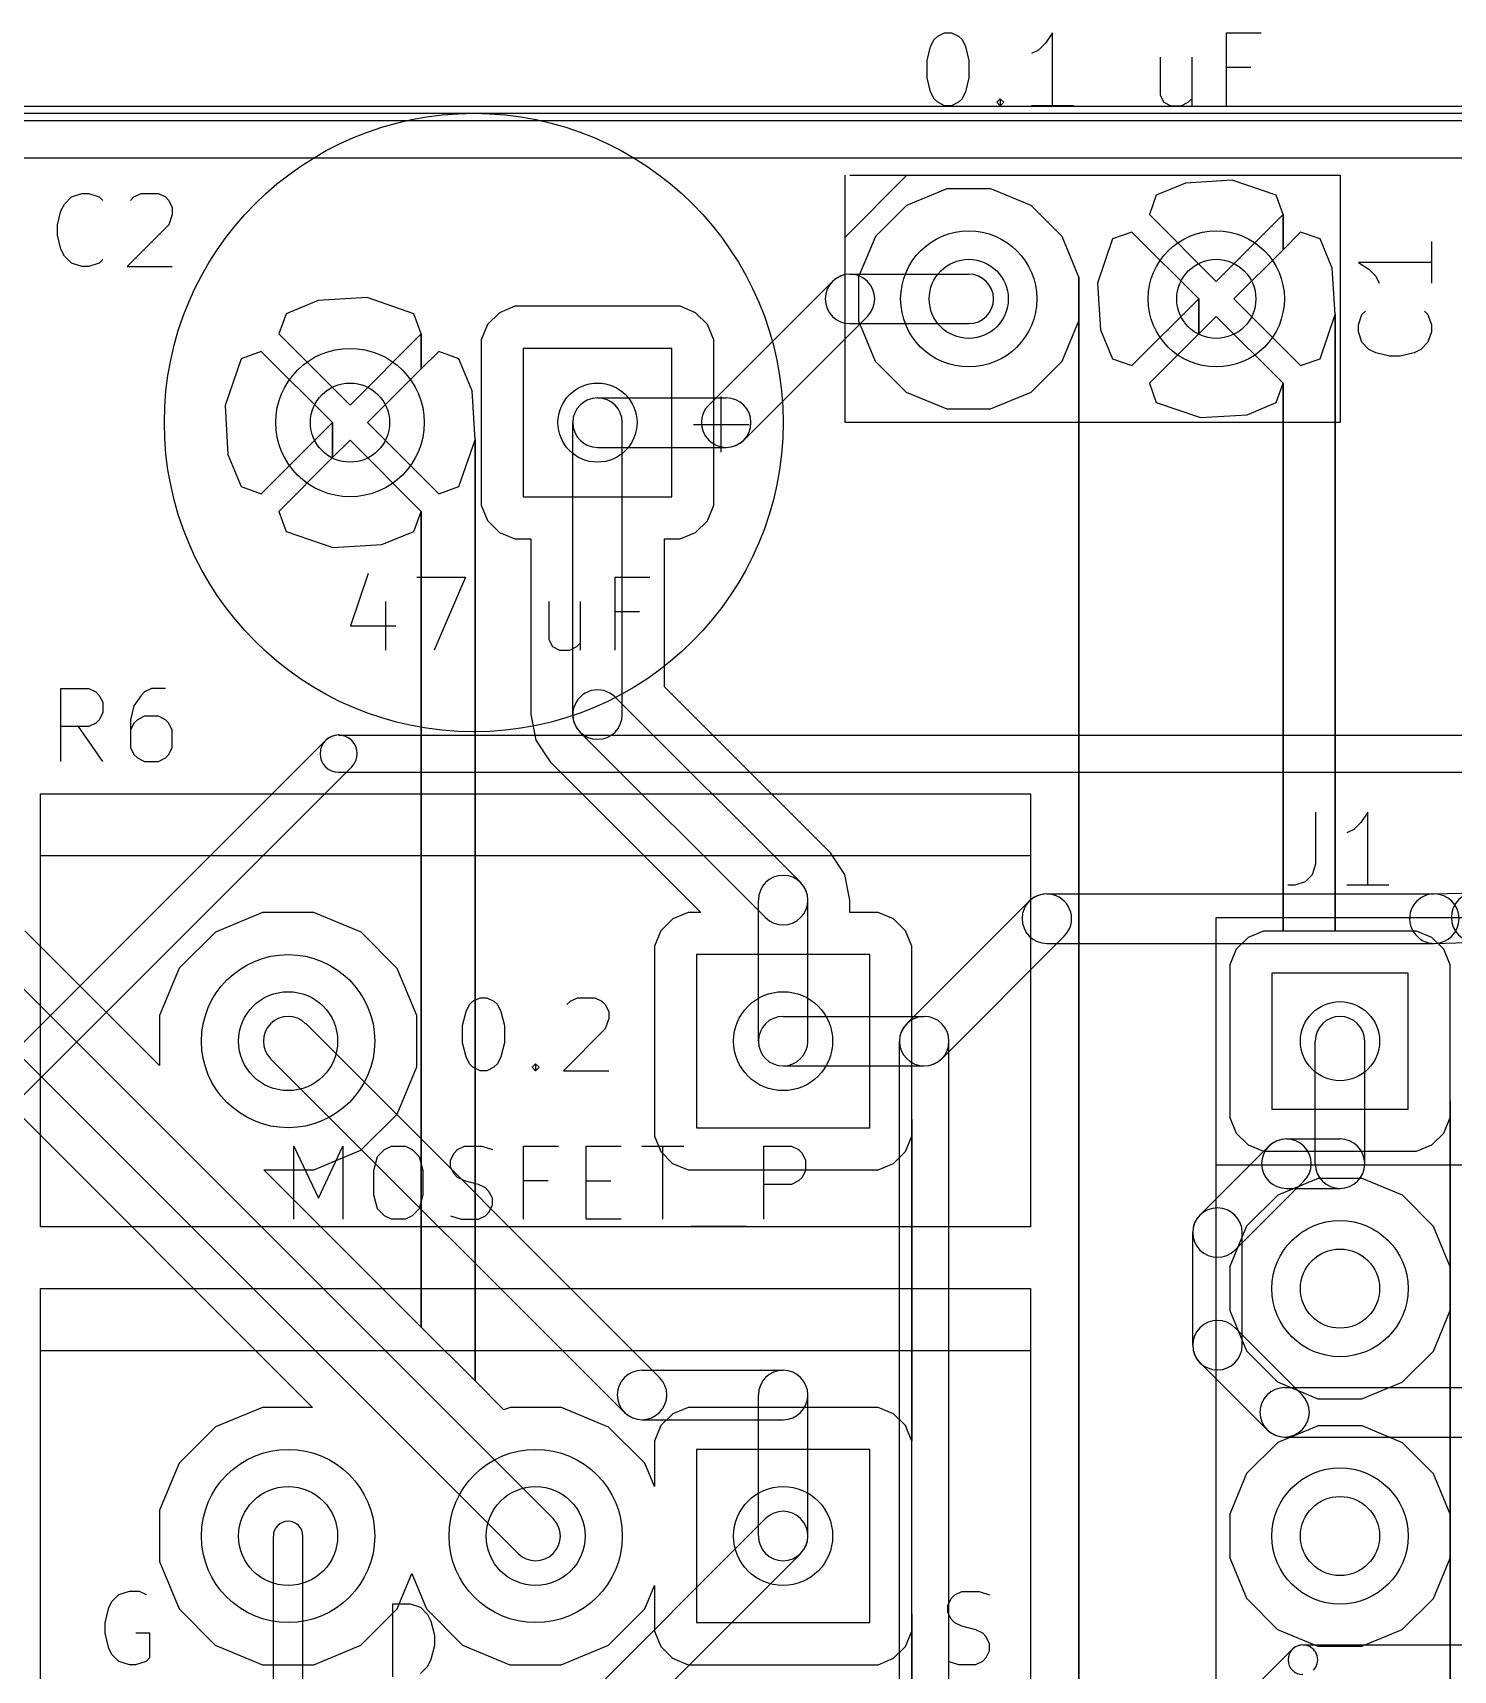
# Model space of a CAD drawing. Extents: x 10 to 410, y -287 to -10.
# Drawn here: x 172 to 186.58, y -128.38 to -111.57 of the extents above; entities that cross this region are included whole.
import ezdxf

# ---------------------------------------------------------------- set-up
doc = ezdxf.new("R2010")
doc.units = 0
doc.header["$MEASUREMENT"] = 0
doc.layers.add('Black', color=250, linetype='CONTINUOUS')
doc.layers.add('White', color=7, linetype='CONTINUOUS')

msp = doc.modelspace()

# ---------------------------------------------------------------- linework, layer by layer
at = {"layer": 'BLACK'}
for p, q in [((181.255, -111.639), (181.291, -111.603)), ((181.291, -111.603), (181.362, -111.568)), ((181.362, -111.568), (181.434, -111.568)), ((181.434, -111.568), (181.505, -111.603)), ((181.505, -111.603), (181.541, -111.639)), ((182.469, -111.568), (182.398, -111.675)), ((182.469, -112.318), (182.469, -111.568)), ((184.255, -112.318), (184.255, -111.568)), ((184.255, -111.568), (184.612, -111.568)), ((181.184, -111.853), (181.219, -111.71)), ((181.219, -111.71), (181.255, -111.639)), ((181.541, -111.639), (181.576, -111.71)), ((181.576, -111.71), (181.612, -111.853)), ((182.326, -111.746), (182.255, -111.782)), ((182.398, -111.675), (182.326, -111.746)), ((181.184, -112.032), (181.184, -111.853)), ((181.612, -111.853), (181.612, -112.032)), ((183.576, -111.818), (183.576, -112.21)), ((183.898, -111.818), (183.898, -112.318)), ((184.505, -111.925), (184.255, -111.925)), ((181.219, -112.175), (181.184, -112.032)), ((181.612, -112.032), (181.576, -112.175)), ((181.255, -112.246), (181.219, -112.175)), ((181.291, -112.282), (181.255, -112.246)), ((181.362, -112.318), (181.291, -112.282)), ((181.505, -112.282), (181.434, -112.318)), ((181.541, -112.246), (181.505, -112.282)), ((181.576, -112.175), (181.541, -112.246)), ((181.898, -112.282), (181.934, -112.246)), ((181.934, -112.318), (181.898, -112.282)), ((181.934, -112.246), (181.969, -112.282)), ((181.934, -112.246), (181.934, -112.318)), ((181.969, -112.282), (181.934, -112.318)), ((183.576, -112.21), (183.612, -112.282)), ((183.612, -112.282), (183.684, -112.318)), ((183.791, -112.318), (183.862, -112.282)), ((183.862, -112.282), (183.898, -112.246)), ((162.56, -112.32), (245.11, -112.32)), ((162.56, -112.395), (245.11, -112.395)), ((162.56, -112.395), (245.11, -112.395)), ((162.56, -112.395), (245.11, -112.395)), ((162.56, -112.395), (245.11, -112.395)), ((162.56, -112.395), (245.11, -112.395)), ((162.56, -112.395), (245.11, -112.395)), ((162.56, -112.395), (245.11, -112.395)), ((181.434, -112.318), (181.362, -112.318)), ((182.684, -112.318), (182.255, -112.318)), ((183.684, -112.318), (183.791, -112.318)), ((162.56, -112.47), (245.11, -112.47)), ((163.016, -112.851), (244.654, -112.851)), ((163.016, -112.851), (244.654, -112.851)), ((180.34, -115.57), (180.34, -113.03)), ((180.34, -113.665), (180.975, -113.03)), ((180.391, -113.03), (185.42, -113.03)), ((183.833, -113.111), (183.534, -113.235)), ((183.833, -113.111), (183.534, -113.235)), ((184.312, -113.081), (183.833, -113.111)), ((184.312, -113.081), (183.833, -113.111)), ((184.766, -113.235), (184.312, -113.081)), ((184.766, -113.235), (184.312, -113.081)), ((185.42, -113.03), (185.42, -115.57)), ((172.329, -113.326), (172.401, -113.254)), ((172.401, -113.254), (172.508, -113.219)), ((172.508, -113.219), (172.579, -113.219)), ((172.579, -113.219), (172.686, -113.254)), ((172.686, -113.254), (172.722, -113.29)), ((173.008, -113.29), (173.043, -113.254)), ((173.043, -113.254), (173.115, -113.219)), ((173.115, -113.219), (173.293, -113.219)), ((173.293, -113.219), (173.365, -113.254)), ((173.365, -113.254), (173.401, -113.29)), ((173.401, -113.29), (173.436, -113.361)), ((181.386, -113.17), (180.971, -113.341)), ((181.386, -113.17), (180.971, -113.341)), ((181.836, -113.17), (181.386, -113.17)), ((181.836, -113.17), (181.386, -113.17)), ((182.251, -113.342), (181.836, -113.17)), ((182.251, -113.342), (181.836, -113.17)), ((183.534, -113.235), (183.465, -113.435)), ((183.534, -113.235), (183.465, -113.435)), ((184.835, -113.435), (184.766, -113.235)), ((184.835, -113.435), (184.766, -113.235)), ((172.258, -113.54), (172.293, -113.397)), ((172.293, -113.397), (172.329, -113.326)), ((173.436, -113.433), (173.401, -113.54)), ((173.436, -113.361), (173.436, -113.433)), ((180.971, -113.341), (180.652, -113.659)), ((180.971, -113.341), (180.652, -113.659)), ((182.569, -113.661), (182.251, -113.342)), ((182.569, -113.661), (182.251, -113.342)), ((183.465, -113.435), (184.15, -114.12)), ((183.465, -113.435), (184.15, -114.12)), ((184.15, -114.12), (184.835, -113.435)), ((184.15, -114.12), (184.835, -113.435)), ((184.835, -113.795), (184.835, -113.435)), ((184.835, -113.435), (184.835, -113.795)), ((184.835, -113.795), (184.835, -113.435)), ((184.835, -113.435), (184.835, -113.795)), ((172.258, -113.647), (172.258, -113.54)), ((173.401, -113.54), (172.972, -113.969)), ((183.285, -113.615), (183.085, -113.684)), ((183.285, -113.615), (183.085, -113.684)), ((183.97, -114.3), (183.285, -113.615)), ((183.97, -114.3), (183.285, -113.615)), ((185.015, -113.615), (184.835, -113.795)), ((185.015, -113.615), (184.835, -113.795)), ((185.215, -113.684), (185.015, -113.615)), ((185.215, -113.684), (185.015, -113.615)), ((172.293, -113.79), (172.258, -113.647)), ((172.329, -113.861), (172.293, -113.79)), ((180.652, -113.659), (180.48, -114.074)), ((180.652, -113.659), (180.48, -114.074)), ((182.74, -114.076), (182.569, -113.661)), ((182.74, -114.076), (182.569, -113.661)), ((183.085, -113.684), (182.931, -114.138)), ((183.085, -113.684), (182.931, -114.138)), ((184.835, -113.795), (184.33, -114.3)), ((184.835, -113.795), (184.33, -114.3)), ((185.339, -113.983), (185.215, -113.684)), ((185.339, -113.983), (185.215, -113.684)), ((186.359, -113.711), (186.359, -114.139)), ((172.401, -113.933), (172.329, -113.861)), ((172.508, -113.969), (172.401, -113.933)), ((172.579, -113.969), (172.508, -113.969)), ((172.686, -113.933), (172.579, -113.969)), ((172.722, -113.897), (172.686, -113.933)), ((172.972, -113.969), (173.436, -113.969)), ((186.359, -113.925), (185.609, -113.925)), ((185.609, -113.925), (185.716, -113.996)), ((180.48, -114.074), (180.48, -114.524)), ((180.48, -114.074), (180.48, -114.524)), ((182.74, -139.84), (182.74, -114.076)), ((182.74, -114.526), (182.74, -114.076)), ((182.74, -114.076), (182.74, -139.84)), ((182.74, -139.84), (182.74, -114.076)), ((182.74, -114.526), (182.74, -114.076)), ((182.74, -114.076), (182.74, -139.84)), ((182.931, -114.138), (182.961, -114.617)), ((182.931, -114.138), (182.961, -114.617)), ((185.369, -114.462), (185.339, -113.983)), ((185.369, -114.462), (185.339, -113.983)), ((185.716, -113.996), (185.787, -114.068)), ((185.787, -114.068), (185.823, -114.139)), ((175.437, -114.287), (174.933, -114.317)), ((175.437, -114.287), (174.933, -114.317)), ((175.915, -114.453), (175.437, -114.287)), ((175.915, -114.453), (175.437, -114.287)), ((183.285, -114.985), (183.97, -114.3)), ((183.285, -114.985), (183.97, -114.3)), ((183.97, -114.659), (183.97, -114.3)), ((183.97, -114.3), (183.97, -114.659)), ((183.97, -114.659), (183.97, -114.3)), ((183.97, -114.3), (183.97, -114.659)), ((184.33, -114.3), (185.015, -114.985)), ((184.33, -114.3), (185.015, -114.985)), ((174.605, -114.453), (174.529, -114.659)), ((174.605, -114.453), (174.529, -114.659)), ((174.933, -114.317), (174.605, -114.453)), ((174.933, -114.317), (174.605, -114.453)), ((175.991, -114.659), (175.915, -114.453)), ((175.991, -114.659), (175.915, -114.453)), ((176.794, -114.442), (176.672, -114.563)), ((176.794, -114.442), (176.672, -114.563)), ((176.952, -114.376), (176.794, -114.442)), ((176.952, -114.376), (176.794, -114.442)), ((178.476, -114.376), (176.952, -114.376)), ((178.476, -114.376), (176.952, -114.376)), ((178.648, -114.376), (178.476, -114.376)), ((178.648, -114.376), (178.476, -114.376)), ((178.807, -114.442), (178.648, -114.376)), ((178.807, -114.442), (178.648, -114.376)), ((178.928, -114.564), (178.807, -114.442)), ((178.928, -114.564), (178.807, -114.442)), ((185.215, -114.916), (185.369, -114.462)), ((185.215, -114.916), (185.369, -114.462)), ((185.369, -120.79), (185.369, -114.462)), ((185.369, -114.462), (185.369, -120.79)), ((185.369, -120.79), (185.369, -114.462)), ((185.369, -114.462), (185.369, -120.79)), ((185.609, -114.568), (185.644, -114.461)), ((185.644, -114.461), (185.68, -114.425)), ((186.287, -114.425), (186.323, -114.461)), ((186.323, -114.461), (186.359, -114.568)), ((176.672, -114.563), (176.606, -114.722)), ((176.672, -114.563), (176.606, -114.722)), ((178.994, -114.722), (178.928, -114.564)), ((178.994, -114.722), (178.928, -114.564)), ((180.48, -114.524), (180.651, -114.939)), ((180.48, -114.524), (180.651, -114.939)), ((182.568, -114.941), (182.74, -114.526)), ((182.568, -114.941), (182.74, -114.526)), ((182.961, -114.617), (183.085, -114.916)), ((182.961, -114.617), (183.085, -114.916)), ((184.15, -114.48), (183.97, -114.659)), ((184.15, -114.48), (183.97, -114.659)), ((184.835, -115.165), (184.15, -114.48)), ((184.835, -115.165), (184.15, -114.48)), ((185.609, -114.639), (185.609, -114.568)), ((185.644, -114.746), (185.609, -114.639)), ((186.359, -114.639), (186.323, -114.746)), ((186.359, -114.568), (186.359, -114.639)), ((174.529, -114.659), (175.26, -115.39)), ((174.529, -114.659), (175.26, -115.39)), ((175.26, -115.39), (175.991, -114.659)), ((175.26, -115.39), (175.991, -114.659)), ((175.991, -115.018), (175.991, -114.659)), ((175.991, -114.659), (175.991, -115.018)), ((175.991, -115.018), (175.991, -114.659)), ((175.991, -114.659), (175.991, -115.018)), ((176.606, -114.722), (176.606, -114.894)), ((176.606, -114.722), (176.606, -114.894)), ((178.562, -114.808), (177.038, -114.808)), ((177.038, -114.808), (177.038, -116.332)), ((178.562, -114.808), (177.038, -114.808)), ((177.038, -114.808), (177.038, -116.332)), ((178.562, -114.808), (177.038, -114.808)), ((177.038, -114.808), (177.038, -116.332)), ((178.562, -116.332), (178.562, -114.808)), ((178.562, -116.332), (178.562, -114.808)), ((178.562, -116.332), (178.562, -114.808)), ((178.994, -116.246), (178.994, -114.722)), ((178.994, -116.246), (178.994, -114.722)), ((183.97, -114.659), (183.465, -115.165)), ((183.97, -114.659), (183.465, -115.165)), ((185.716, -114.818), (185.644, -114.746)), ((186.323, -114.746), (186.251, -114.818)), ((174.143, -114.915), (173.977, -115.393)), ((174.143, -114.915), (173.977, -115.393)), ((174.349, -114.839), (174.143, -114.915)), ((174.349, -114.839), (174.143, -114.915)), ((175.08, -115.57), (174.349, -114.839)), ((175.08, -115.57), (174.349, -114.839)), ((176.171, -114.839), (175.991, -115.018)), ((176.171, -114.839), (175.991, -115.018)), ((176.377, -114.915), (176.171, -114.839)), ((176.377, -114.915), (176.171, -114.839)), ((176.513, -115.243), (176.377, -114.915)), ((176.513, -115.243), (176.377, -114.915)), ((176.606, -114.894), (176.606, -116.418)), ((176.606, -114.894), (176.606, -116.418)), ((180.651, -114.939), (180.969, -115.258)), ((180.651, -114.939), (180.969, -115.258)), ((182.249, -115.259), (182.568, -114.941)), ((182.249, -115.259), (182.568, -114.941)), ((183.085, -114.916), (183.285, -114.985)), ((183.085, -114.916), (183.285, -114.985)), ((185.015, -114.985), (185.215, -114.916)), ((185.015, -114.985), (185.215, -114.916)), ((185.787, -114.854), (185.716, -114.818)), ((185.93, -114.889), (185.787, -114.854)), ((186.037, -114.889), (185.93, -114.889)), ((186.18, -114.854), (186.037, -114.889)), ((186.251, -114.818), (186.18, -114.854)), ((175.991, -115.018), (175.44, -115.57)), ((175.991, -115.018), (175.44, -115.57)), ((176.543, -115.747), (176.513, -115.243)), ((176.543, -115.747), (176.513, -115.243)), ((179.07, -115.874), (179.07, -115.302)), ((180.969, -115.258), (181.384, -115.43)), ((180.969, -115.258), (181.384, -115.43)), ((181.834, -115.43), (182.249, -115.259)), ((181.834, -115.43), (182.249, -115.259)), ((183.465, -115.165), (183.534, -115.365)), ((183.465, -115.165), (183.534, -115.365)), ((184.766, -115.365), (184.835, -115.165)), ((184.766, -115.365), (184.835, -115.165)), ((184.835, -120.79), (184.835, -115.165)), ((184.835, -115.165), (184.835, -120.79)), ((184.835, -120.79), (184.835, -115.165)), ((184.835, -115.165), (184.835, -120.79)), ((173.977, -115.393), (174.007, -115.897)), ((173.977, -115.393), (174.007, -115.897)), ((181.384, -115.43), (181.834, -115.43)), ((181.384, -115.43), (181.834, -115.43)), ((183.534, -115.365), (183.988, -115.519)), ((183.534, -115.365), (183.988, -115.519)), ((184.467, -115.489), (184.766, -115.365)), ((184.467, -115.489), (184.766, -115.365)), ((174.349, -116.301), (175.08, -115.57)), ((174.349, -116.301), (175.08, -115.57)), ((175.08, -115.929), (175.08, -115.57)), ((175.08, -115.57), (175.08, -115.929)), ((175.08, -115.929), (175.08, -115.57)), ((175.08, -115.57), (175.08, -115.929)), ((175.44, -115.57), (176.171, -116.301)), ((175.44, -115.57), (176.171, -116.301)), ((177.546, -118.567), (177.546, -115.57)), ((178.054, -118.567), (178.054, -115.57)), ((178.784, -115.588), (179.356, -115.588)), ((185.42, -115.57), (180.34, -115.57)), ((183.988, -115.519), (184.467, -115.489)), ((183.988, -115.519), (184.467, -115.489)), ((175.26, -115.75), (175.08, -115.929)), ((175.26, -115.75), (175.08, -115.929)), ((175.991, -116.481), (175.26, -115.75)), ((175.991, -116.481), (175.26, -115.75)), ((176.377, -116.225), (176.543, -115.747)), ((176.377, -116.225), (176.543, -115.747)), ((176.543, -125.408), (176.543, -115.747)), ((176.543, -115.747), (176.543, -125.408)), ((176.543, -125.408), (176.543, -115.747)), ((176.543, -115.747), (176.543, -125.408)), ((174.007, -115.897), (174.143, -116.225)), ((174.007, -115.897), (174.143, -116.225)), ((175.08, -115.929), (174.529, -116.481)), ((175.08, -115.929), (174.529, -116.481)), ((174.143, -116.225), (174.349, -116.301)), ((174.143, -116.225), (174.349, -116.301)), ((176.171, -116.301), (176.377, -116.225)), ((176.171, -116.301), (176.377, -116.225)), ((178.994, -116.418), (178.994, -116.246)), ((178.994, -116.418), (178.994, -116.246)), ((174.529, -116.481), (174.605, -116.687)), ((174.529, -116.481), (174.605, -116.687)), ((175.915, -116.687), (175.991, -116.481)), ((175.915, -116.687), (175.991, -116.481)), ((175.991, -124.856), (175.991, -116.481)), ((175.991, -116.481), (175.991, -124.856)), ((175.991, -124.856), (175.991, -116.481)), ((175.991, -116.481), (175.991, -124.856)), ((176.606, -116.418), (176.672, -116.576)), ((176.606, -116.418), (176.672, -116.576)), ((177.038, -116.332), (178.562, -116.332)), ((177.038, -116.332), (178.562, -116.332)), ((177.038, -116.332), (178.562, -116.332)), ((178.928, -116.577), (178.994, -116.418)), ((178.928, -116.577), (178.994, -116.418)), ((176.672, -116.576), (176.793, -116.698)), ((176.672, -116.576), (176.793, -116.698)), ((178.806, -116.698), (178.928, -116.577)), ((178.806, -116.698), (178.928, -116.577)), ((174.605, -116.687), (175.083, -116.853)), ((174.605, -116.687), (175.083, -116.853)), ((175.083, -116.853), (175.587, -116.823)), ((175.083, -116.853), (175.587, -116.823)), ((175.587, -116.823), (175.915, -116.687)), ((175.587, -116.823), (175.915, -116.687)), ((176.793, -116.698), (176.952, -116.764)), ((176.793, -116.698), (176.952, -116.764)), ((176.952, -116.764), (177.114, -116.764)), ((176.952, -116.764), (177.114, -116.764)), ((177.114, -116.764), (177.114, -118.567)), ((177.114, -116.764), (177.114, -118.567)), ((178.486, -118.283), (178.486, -116.764)), ((178.486, -116.764), (178.648, -116.764)), ((178.486, -118.283), (178.486, -116.764)), ((178.486, -116.764), (178.648, -116.764)), ((178.648, -116.764), (178.806, -116.698)), ((178.648, -116.764), (178.806, -116.698)), ((175.445, -117.12), (175.266, -117.656)), ((175.945, -117.156), (176.445, -117.156)), ((176.445, -117.156), (176.123, -117.906)), ((177.98, -117.906), (177.98, -117.156)), ((177.98, -117.156), (178.338, -117.156)), ((175.623, -117.406), (175.623, -117.906)), ((177.302, -117.406), (177.302, -117.798)), ((177.623, -117.406), (177.623, -117.906)), ((175.266, -117.656), (175.73, -117.656)), ((178.23, -117.513), (177.98, -117.513)), ((177.302, -117.798), (177.338, -117.87)), ((177.588, -117.87), (177.623, -117.834)), ((177.338, -117.87), (177.409, -117.906)), ((177.409, -117.906), (177.516, -117.906)), ((177.516, -117.906), (177.588, -117.87)), ((172.293, -119.049), (172.293, -118.299)), ((172.293, -118.299), (172.579, -118.299)), ((172.579, -118.299), (172.651, -118.334)), ((172.651, -118.334), (172.686, -118.37)), ((173.151, -118.334), (173.115, -118.37)), ((173.222, -118.299), (173.151, -118.334)), ((173.365, -118.299), (173.222, -118.299)), ((180.19, -119.987), (178.486, -118.283)), ((180.19, -119.987), (178.486, -118.283)), ((172.686, -118.37), (172.722, -118.441)), ((172.722, -118.441), (172.722, -118.549)), ((173.043, -118.477), (173.008, -118.62)), ((173.115, -118.37), (173.043, -118.477)), ((179.885, -120.292), (177.98, -118.387)), ((172.651, -118.656), (172.579, -118.691)), ((172.686, -118.62), (172.651, -118.656)), ((172.722, -118.549), (172.686, -118.62)), ((173.008, -118.62), (173.008, -118.906)), ((173.043, -118.656), (173.008, -118.727)), ((173.079, -118.62), (173.043, -118.656)), ((173.151, -118.584), (173.079, -118.62)), ((173.293, -118.584), (173.151, -118.584)), ((173.365, -118.62), (173.293, -118.584)), ((173.401, -118.656), (173.365, -118.62)), ((173.436, -118.727), (173.401, -118.656)), ((177.114, -118.567), (177.166, -118.829)), ((177.114, -118.567), (177.166, -118.829)), ((172.579, -118.691), (172.293, -118.691)), ((172.722, -119.049), (172.472, -118.691)), ((173.436, -118.906), (173.436, -118.727)), ((177.166, -118.829), (177.315, -119.052)), ((177.166, -118.829), (177.315, -119.052)), ((179.525, -120.652), (177.62, -118.747)), ((173.008, -118.906), (173.043, -118.977)), ((173.043, -118.977), (173.079, -119.013)), ((173.079, -119.013), (173.151, -119.049)), ((173.293, -119.049), (173.365, -119.013)), ((173.365, -119.013), (173.401, -118.977)), ((173.401, -118.977), (173.436, -118.906)), ((173.151, -119.049), (173.293, -119.049)), ((177.315, -119.052), (178.862, -120.599)), ((177.315, -119.052), (178.862, -120.599)), ((172.085, -120.015), (172.085, -119.38)), ((172.085, -119.38), (182.245, -119.38)), ((182.245, -119.38), (182.245, -120.015)), ((185.17, -119.569), (185.17, -120.104)), ((185.634, -119.676), (185.563, -119.747)), ((185.706, -119.569), (185.634, -119.676)), ((185.706, -120.319), (185.706, -119.569)), ((185.563, -119.747), (185.491, -119.783)), ((172.085, -123.825), (172.085, -120.015)), ((172.085, -120.015), (182.245, -120.015)), ((180.339, -120.209), (180.19, -119.987)), ((180.19, -119.987), (180.19, -119.987)), ((180.339, -120.209), (180.19, -119.987)), ((180.19, -119.987), (180.19, -119.987)), ((182.245, -120.015), (182.245, -123.825)), ((185.17, -120.104), (185.134, -120.211)), ((180.38, -120.42), (180.339, -120.209)), ((180.339, -120.209), (180.339, -120.209)), ((180.38, -120.42), (180.339, -120.209)), ((180.339, -120.209), (180.339, -120.209)), ((184.956, -120.319), (184.884, -120.319)), ((185.063, -120.283), (184.956, -120.319)), ((185.134, -120.211), (185.063, -120.283)), ((185.92, -120.319), (185.491, -120.319)), ((179.451, -121.92), (179.451, -120.472)), ((179.959, -121.92), (179.959, -120.472)), ((180.391, -120.472), (180.38, -120.42)), ((180.391, -120.472), (180.38, -120.42)), ((180.391, -120.599), (180.391, -120.472)), ((180.391, -120.472), (180.391, -120.472)), ((180.391, -120.472), (180.391, -120.472)), ((180.391, -120.599), (180.391, -120.472)), ((180.391, -120.472), (180.391, -120.472)), ((180.391, -120.472), (180.391, -120.472)), ((174.363, -120.599), (173.878, -120.8)), ((174.363, -120.599), (173.878, -120.8)), ((174.889, -120.599), (174.363, -120.599)), ((174.889, -120.599), (174.363, -120.599)), ((175.374, -120.801), (174.889, -120.599)), ((175.374, -120.801), (174.889, -120.599)), ((178.572, -120.665), (178.45, -120.786)), ((178.572, -120.665), (178.45, -120.786)), ((178.73, -120.599), (178.572, -120.665)), ((178.73, -120.599), (178.572, -120.665)), ((178.862, -120.599), (178.73, -120.599)), ((178.862, -120.599), (178.73, -120.599)), ((180.508, -120.599), (180.391, -120.599)), ((180.508, -120.599), (180.391, -120.599)), ((180.68, -120.599), (180.508, -120.599)), ((180.68, -120.599), (180.508, -120.599)), ((180.839, -120.665), (180.68, -120.599)), ((180.839, -120.665), (180.68, -120.599)), ((180.96, -120.787), (180.839, -120.665)), ((180.96, -120.787), (180.839, -120.665)), ((184.15, -120.65), (186.69, -120.65)), ((184.15, -146.05), (184.15, -120.65)), ((173.304, -122.169), (171.923, -120.788)), ((173.304, -122.169), (171.923, -120.788)), ((173.878, -120.8), (173.506, -121.171)), ((173.878, -120.8), (173.506, -121.171)), ((175.745, -121.173), (175.374, -120.801)), ((175.745, -121.173), (175.374, -120.801)), ((178.45, -120.786), (178.384, -120.945)), ((178.45, -120.786), (178.384, -120.945)), ((181.026, -120.945), (180.96, -120.787)), ((181.026, -120.945), (180.96, -120.787)), ((184.477, -120.855), (184.356, -120.977)), ((184.477, -120.855), (184.356, -120.977)), ((184.636, -120.79), (184.477, -120.855)), ((184.636, -120.79), (184.477, -120.855)), ((184.835, -120.79), (184.636, -120.79)), ((184.835, -120.79), (184.636, -120.79)), ((185.369, -120.79), (184.835, -120.79)), ((185.369, -120.79), (184.835, -120.79)), ((186.033, -120.79), (185.369, -120.79)), ((186.033, -120.79), (185.369, -120.79)), ((186.205, -120.79), (186.033, -120.79)), ((186.205, -120.79), (186.033, -120.79)), ((186.363, -120.856), (186.205, -120.79)), ((186.363, -120.856), (186.205, -120.79)), ((186.485, -120.977), (186.363, -120.856)), ((186.485, -120.977), (186.363, -120.856)), ((178.384, -120.945), (178.384, -121.117)), ((178.384, -120.945), (178.384, -121.117)), ((180.594, -121.031), (178.816, -121.031)), ((178.816, -121.031), (178.816, -122.809)), ((180.594, -121.031), (178.816, -121.031)), ((178.816, -121.031), (178.816, -122.809)), ((180.594, -121.031), (178.816, -121.031)), ((178.816, -121.031), (178.816, -122.809)), ((180.594, -122.809), (180.594, -121.031)), ((180.594, -122.809), (180.594, -121.031)), ((180.594, -122.809), (180.594, -121.031)), ((181.026, -122.723), (181.026, -120.945)), ((181.026, -122.723), (181.026, -120.945)), ((184.356, -120.977), (184.29, -121.135)), ((184.356, -120.977), (184.29, -121.135)), ((186.55, -121.136), (186.485, -120.977)), ((186.55, -121.136), (186.485, -120.977)), ((171.617, -121.093), (177.345, -126.82)), ((173.506, -121.171), (173.304, -121.656)), ((173.506, -121.171), (173.304, -121.656)), ((175.946, -121.658), (175.745, -121.173)), ((175.946, -121.658), (175.745, -121.173)), ((178.384, -121.117), (178.384, -122.895)), ((178.384, -121.117), (178.384, -122.895)), ((184.29, -121.135), (184.29, -121.307)), ((184.29, -121.135), (184.29, -121.307)), ((186.55, -122.533), (186.55, -121.136)), ((186.55, -122.533), (186.55, -121.136)), ((184.29, -121.307), (184.29, -122.704)), ((184.29, -121.307), (184.29, -122.704)), ((186.118, -121.221), (184.721, -121.221)), ((184.721, -121.221), (184.721, -122.618)), ((186.118, -121.221), (184.721, -121.221)), ((184.721, -121.221), (184.721, -122.618)), ((186.118, -121.221), (184.721, -121.221)), ((184.721, -121.221), (184.721, -122.618)), ((186.118, -122.618), (186.118, -121.221)), ((186.118, -122.618), (186.118, -121.221)), ((186.118, -122.618), (186.118, -121.221)), ((171.258, -121.452), (176.985, -127.18)), ((176.486, -121.545), (176.522, -121.509)), ((176.522, -121.509), (176.594, -121.474)), ((176.594, -121.474), (176.665, -121.474)), ((176.665, -121.474), (176.736, -121.509)), ((176.736, -121.509), (176.772, -121.545)), ((177.486, -121.545), (177.522, -121.509)), ((177.522, -121.509), (177.594, -121.474)), ((177.594, -121.474), (177.772, -121.474)), ((177.772, -121.474), (177.844, -121.509)), ((177.844, -121.509), (177.879, -121.545)), ((173.304, -121.656), (173.304, -122.169)), ((173.304, -121.656), (173.304, -122.169)), ((175.946, -122.184), (175.946, -121.658)), ((175.946, -122.184), (175.946, -121.658)), ((176.415, -121.759), (176.451, -121.616)), ((176.451, -121.616), (176.486, -121.545)), ((176.772, -121.545), (176.808, -121.616)), ((176.808, -121.616), (176.844, -121.759)), ((177.879, -121.545), (177.915, -121.616)), ((177.915, -121.688), (177.879, -121.795)), ((177.915, -121.616), (177.915, -121.688)), ((176.415, -121.938), (176.415, -121.759)), ((176.844, -121.759), (176.844, -121.938)), ((177.879, -121.795), (177.451, -122.224)), ((171.154, -121.958), (174.875, -125.679)), ((171.154, -121.958), (174.875, -125.679)), ((176.451, -122.081), (176.415, -121.938)), ((176.844, -121.938), (176.808, -122.081)), ((175.744, -122.669), (175.946, -122.184)), ((175.744, -122.669), (175.946, -122.184)), ((176.486, -122.152), (176.451, -122.081)), ((176.522, -122.188), (176.486, -122.152)), ((176.594, -122.224), (176.522, -122.188)), ((176.736, -122.188), (176.665, -122.224)), ((176.772, -122.152), (176.736, -122.188)), ((176.808, -122.081), (176.772, -122.152)), ((177.129, -122.188), (177.165, -122.152)), ((177.165, -122.224), (177.129, -122.188)), ((177.165, -122.152), (177.201, -122.188)), ((177.165, -122.152), (177.165, -122.224)), ((177.201, -122.188), (177.165, -122.224)), ((176.665, -122.224), (176.594, -122.224)), ((177.451, -122.224), (177.915, -122.224)), ((186.55, -124.236), (186.55, -122.533)), ((186.55, -122.705), (186.55, -122.533)), ((186.55, -122.533), (186.55, -124.236)), ((186.55, -124.236), (186.55, -122.533)), ((186.55, -122.705), (186.55, -122.533)), ((186.55, -122.533), (186.55, -124.236)), ((175.372, -123.04), (175.744, -122.669)), ((175.372, -123.04), (175.744, -122.669)), ((184.29, -122.704), (184.355, -122.863)), ((184.29, -122.704), (184.355, -122.863)), ((184.721, -122.618), (186.118, -122.618)), ((184.721, -122.618), (186.118, -122.618)), ((184.721, -122.618), (186.118, -122.618)), ((186.484, -122.863), (186.55, -122.705)), ((186.484, -122.863), (186.55, -122.705)), ((178.816, -122.809), (180.594, -122.809)), ((178.816, -122.809), (180.594, -122.809)), ((178.816, -122.809), (180.594, -122.809)), ((181.026, -126.025), (181.026, -122.723)), ((181.026, -122.895), (181.026, -122.723)), ((181.026, -122.723), (181.026, -126.025)), ((181.026, -126.025), (181.026, -122.723)), ((181.026, -122.895), (181.026, -122.723)), ((181.026, -122.723), (181.026, -126.025)), ((184.355, -122.863), (184.477, -122.984)), ((184.355, -122.863), (184.477, -122.984)), ((186.363, -122.985), (186.484, -122.863)), ((186.363, -122.985), (186.484, -122.863)), ((174.685, -123.748), (174.685, -122.998)), ((174.685, -122.998), (174.935, -123.533)), ((174.887, -123.241), (175.372, -123.04)), ((174.887, -123.241), (175.372, -123.04)), ((174.935, -123.533), (175.185, -122.998)), ((175.185, -122.998), (175.185, -123.748)), ((175.542, -123.105), (175.613, -123.033)), ((175.613, -123.033), (175.685, -122.998)), ((175.685, -122.998), (175.828, -122.998)), ((175.828, -122.998), (175.899, -123.033)), ((175.899, -123.033), (175.971, -123.105)), ((176.328, -123.069), (176.363, -123.033)), ((176.363, -123.033), (176.435, -122.998)), ((176.435, -122.998), (176.613, -122.998)), ((176.613, -122.998), (176.721, -123.033)), ((177.042, -123.748), (177.042, -122.998)), ((177.042, -122.998), (177.399, -122.998)), ((177.685, -123.748), (177.685, -122.998)), ((177.685, -122.998), (178.042, -122.998)), ((178.256, -122.998), (178.685, -122.998)), ((178.384, -122.895), (178.45, -123.053)), ((178.384, -122.895), (178.45, -123.053)), ((178.471, -123.748), (178.471, -122.998)), ((179.506, -123.748), (179.506, -122.998)), ((179.506, -122.998), (179.792, -122.998)), ((179.792, -122.998), (179.863, -123.033)), ((179.863, -123.033), (179.899, -123.069)), ((180.96, -123.054), (181.026, -122.895)), ((180.96, -123.054), (181.026, -122.895)), ((184.477, -122.984), (184.635, -123.05)), ((184.477, -122.984), (184.635, -123.05)), ((186.204, -123.05), (186.363, -122.985)), ((186.204, -123.05), (186.363, -122.985)), ((175.506, -123.248), (175.542, -123.105)), ((175.971, -123.105), (176.006, -123.248)), ((176.292, -123.14), (176.328, -123.069)), ((176.292, -123.212), (176.292, -123.14)), ((176.328, -123.283), (176.292, -123.212)), ((178.45, -123.053), (178.571, -123.175)), ((178.45, -123.053), (178.571, -123.175)), ((178.571, -123.175), (178.73, -123.241)), ((178.571, -123.175), (178.73, -123.241)), ((179.899, -123.069), (179.935, -123.14)), ((179.935, -123.14), (179.935, -123.248)), ((180.68, -123.241), (180.838, -123.175)), ((180.68, -123.241), (180.838, -123.175)), ((180.838, -123.175), (180.96, -123.054)), ((180.838, -123.175), (180.96, -123.054)), ((184.15, -123.19), (186.69, -123.19)), ((184.635, -123.05), (184.807, -123.05)), ((184.635, -123.05), (184.807, -123.05)), ((184.807, -123.05), (186.204, -123.05)), ((184.807, -123.05), (186.204, -123.05)), ((175.991, -124.856), (174.375, -123.241)), ((174.375, -123.241), (174.887, -123.241)), ((175.991, -124.856), (174.375, -123.241)), ((174.375, -123.241), (174.887, -123.241)), ((175.506, -123.498), (175.506, -123.248)), ((176.006, -123.248), (176.006, -123.498)), ((176.363, -123.319), (176.328, -123.283)), ((176.435, -123.355), (176.363, -123.319)), ((176.578, -123.39), (176.435, -123.355)), ((177.292, -123.355), (177.042, -123.355)), ((177.685, -123.355), (177.935, -123.355)), ((178.73, -123.241), (178.902, -123.241)), ((178.73, -123.241), (178.902, -123.241)), ((178.902, -123.241), (180.68, -123.241)), ((178.902, -123.241), (180.68, -123.241)), ((179.863, -123.355), (179.792, -123.39)), ((179.899, -123.319), (179.863, -123.355)), ((179.935, -123.248), (179.899, -123.319)), ((185.196, -123.33), (184.781, -123.501)), ((185.196, -123.33), (184.781, -123.501)), ((185.646, -123.33), (185.196, -123.33)), ((185.646, -123.33), (185.196, -123.33)), ((186.061, -123.502), (185.646, -123.33)), ((186.061, -123.502), (185.646, -123.33)), ((175.542, -123.64), (175.506, -123.498)), ((176.006, -123.498), (175.971, -123.64)), ((176.649, -123.426), (176.578, -123.39)), ((176.685, -123.462), (176.649, -123.426)), ((176.721, -123.533), (176.685, -123.462)), ((176.721, -123.605), (176.721, -123.533)), ((179.792, -123.39), (179.506, -123.39)), ((184.781, -123.501), (184.462, -123.819)), ((184.781, -123.501), (184.462, -123.819)), ((186.379, -123.821), (186.061, -123.502)), ((186.379, -123.821), (186.061, -123.502)), ((175.613, -123.712), (175.542, -123.64)), ((175.685, -123.748), (175.613, -123.712)), ((175.899, -123.712), (175.828, -123.748)), ((175.971, -123.64), (175.899, -123.712)), ((176.292, -123.712), (176.399, -123.748)), ((176.578, -123.748), (176.649, -123.712)), ((176.649, -123.712), (176.685, -123.676)), ((176.685, -123.676), (176.721, -123.605)), ((182.245, -123.825), (172.085, -123.825)), ((175.828, -123.748), (175.685, -123.748)), ((176.399, -123.748), (176.578, -123.748)), ((178.042, -123.748), (177.685, -123.748)), ((178.756, -123.819), (179.328, -123.819)), ((184.462, -123.819), (184.29, -124.234)), ((184.462, -123.819), (184.29, -124.234)), ((186.55, -124.236), (186.379, -123.821)), ((186.55, -124.236), (186.379, -123.821)), ((184.29, -124.234), (184.29, -124.684)), ((184.29, -124.234), (184.29, -124.684)), ((186.55, -126.776), (186.55, -124.236)), ((186.55, -124.236), (186.55, -124.236)), ((186.55, -124.686), (186.55, -124.236)), ((186.55, -124.236), (186.55, -126.776)), ((186.55, -126.776), (186.55, -124.236)), ((186.55, -124.236), (186.55, -124.236)), ((186.55, -124.686), (186.55, -124.236)), ((186.55, -124.236), (186.55, -126.776)), ((172.085, -125.095), (172.085, -124.46)), ((172.085, -124.46), (182.245, -124.46)), ((182.245, -124.46), (182.245, -125.095)), ((184.29, -124.684), (184.461, -125.099)), ((184.29, -124.684), (184.461, -125.099)), ((186.378, -125.101), (186.55, -124.686)), ((186.378, -125.101), (186.55, -124.686)), ((176.543, -125.408), (175.991, -124.856)), ((176.543, -125.408), (175.991, -124.856)), ((172.085, -128.905), (172.085, -125.095)), ((172.085, -125.095), (182.245, -125.095)), ((182.245, -125.095), (182.245, -128.905)), ((184.461, -125.099), (184.779, -125.418)), ((184.461, -125.099), (184.779, -125.418)), ((186.059, -125.419), (186.378, -125.101)), ((186.059, -125.419), (186.378, -125.101)), ((176.84, -125.705), (176.543, -125.408)), ((176.84, -125.705), (176.543, -125.408)), ((184.779, -125.418), (185.194, -125.59)), ((184.779, -125.418), (185.194, -125.59)), ((185.644, -125.59), (186.059, -125.419)), ((185.644, -125.59), (186.059, -125.419)), ((174.363, -125.679), (173.878, -125.88)), ((174.363, -125.679), (173.878, -125.88)), ((174.875, -125.679), (174.363, -125.679)), ((174.875, -125.679), (174.363, -125.679)), ((176.903, -125.679), (176.84, -125.705)), ((176.903, -125.679), (176.84, -125.705)), ((177.429, -125.679), (176.903, -125.679)), ((177.429, -125.679), (176.903, -125.679)), ((177.914, -125.881), (177.429, -125.679)), ((177.914, -125.881), (177.429, -125.679)), ((178.73, -125.679), (178.572, -125.745)), ((178.73, -125.679), (178.572, -125.745)), ((180.508, -125.679), (178.73, -125.679)), ((180.508, -125.679), (178.73, -125.679)), ((180.68, -125.679), (180.508, -125.679)), ((180.68, -125.679), (180.508, -125.679)), ((180.839, -125.745), (180.68, -125.679)), ((180.839, -125.745), (180.68, -125.679)), ((185.194, -125.59), (185.644, -125.59)), ((185.194, -125.59), (185.644, -125.59)), ((173.878, -125.88), (173.506, -126.251)), ((173.878, -125.88), (173.506, -126.251)), ((178.285, -126.253), (177.914, -125.881)), ((178.285, -126.253), (177.914, -125.881)), ((178.45, -125.866), (178.384, -126.025)), ((178.45, -125.866), (178.384, -126.025)), ((178.572, -125.745), (178.45, -125.866)), ((178.572, -125.745), (178.45, -125.866)), ((180.96, -125.867), (180.839, -125.745)), ((180.96, -125.867), (180.839, -125.745)), ((181.026, -126.025), (180.96, -125.867)), ((181.026, -126.025), (180.96, -125.867)), ((185.196, -125.87), (184.781, -126.041)), ((185.196, -125.87), (184.781, -126.041)), ((185.646, -125.87), (185.196, -125.87)), ((185.646, -125.87), (185.196, -125.87)), ((186.061, -126.042), (185.646, -125.87)), ((186.061, -126.042), (185.646, -125.87)), ((178.384, -126.025), (178.384, -126.197)), ((178.384, -126.025), (178.384, -126.197)), ((181.026, -127.803), (181.026, -126.025)), ((181.026, -127.803), (181.026, -126.025)), ((184.781, -126.041), (184.462, -126.359)), ((184.781, -126.041), (184.462, -126.359)), ((186.379, -126.361), (186.061, -126.042)), ((186.379, -126.361), (186.061, -126.042)), ((178.384, -126.197), (178.384, -126.492)), ((178.384, -126.197), (178.384, -126.492)), ((180.594, -126.111), (178.816, -126.111)), ((178.816, -126.111), (178.816, -127.889)), ((180.594, -126.111), (178.816, -126.111)), ((178.816, -126.111), (178.816, -127.889)), ((180.594, -126.111), (178.816, -126.111)), ((178.816, -126.111), (178.816, -127.889)), ((180.594, -127.889), (180.594, -126.111)), ((180.594, -127.889), (180.594, -126.111)), ((180.594, -127.889), (180.594, -126.111)), ((173.506, -126.251), (173.304, -126.736)), ((173.506, -126.251), (173.304, -126.736)), ((178.384, -126.492), (178.285, -126.253)), ((178.384, -126.492), (178.285, -126.253)), ((184.462, -126.359), (184.29, -126.774)), ((184.462, -126.359), (184.29, -126.774)), ((186.55, -126.776), (186.379, -126.361)), ((186.55, -126.776), (186.379, -126.361)), ((173.304, -126.736), (173.304, -127.262)), ((173.304, -126.736), (173.304, -127.262)), ((184.29, -126.774), (184.29, -127.224)), ((184.29, -126.774), (184.29, -127.224)), ((186.55, -129.316), (186.55, -126.776)), ((186.55, -127.226), (186.55, -126.776)), ((186.55, -126.776), (186.55, -129.316)), ((186.55, -129.316), (186.55, -126.776)), ((186.55, -127.226), (186.55, -126.776)), ((186.55, -126.776), (186.55, -129.316)), ((184.29, -127.224), (184.461, -127.639)), ((184.29, -127.224), (184.461, -127.639)), ((186.378, -127.641), (186.55, -127.226)), ((186.378, -127.641), (186.55, -127.226)), ((173.304, -127.262), (173.505, -127.747)), ((173.304, -127.262), (173.505, -127.747)), ((175.744, -127.749), (175.895, -127.385)), ((175.744, -127.749), (175.895, -127.385)), ((175.895, -127.385), (176.045, -127.747)), ((175.895, -127.385), (176.045, -127.747)), ((172.992, -127.57), (172.885, -127.605)), ((173.099, -127.57), (172.992, -127.57)), ((173.17, -127.605), (173.099, -127.57)), ((178.284, -127.749), (178.384, -127.508)), ((178.284, -127.749), (178.384, -127.508)), ((178.384, -127.508), (178.384, -127.975)), ((178.384, -127.508), (178.384, -127.975)), ((181.467, -127.605), (181.539, -127.57)), ((181.539, -127.57), (181.717, -127.57)), ((181.717, -127.57), (181.824, -127.605)), ((172.778, -127.748), (172.742, -127.891)), ((172.813, -127.677), (172.778, -127.748)), ((172.885, -127.605), (172.813, -127.677)), ((173.505, -127.747), (173.876, -128.119)), ((173.505, -127.747), (173.876, -128.119)), ((175.372, -128.12), (175.744, -127.749)), ((175.372, -128.12), (175.744, -127.749)), ((175.699, -128.447), (175.699, -127.697)), ((175.699, -127.697), (175.877, -127.697)), ((175.877, -127.697), (175.984, -127.732)), ((175.984, -127.732), (176.056, -127.804)), ((176.045, -127.747), (176.416, -128.119)), ((176.045, -127.747), (176.416, -128.119)), ((177.912, -128.12), (178.284, -127.749)), ((177.912, -128.12), (178.284, -127.749)), ((181.396, -127.712), (181.431, -127.641)), ((181.396, -127.784), (181.396, -127.712)), ((181.431, -127.641), (181.467, -127.605)), ((184.461, -127.639), (184.779, -127.958)), ((184.461, -127.639), (184.779, -127.958)), ((186.059, -127.959), (186.378, -127.641)), ((186.059, -127.959), (186.378, -127.641)), ((172.742, -127.891), (172.742, -127.998)), ((176.056, -127.804), (176.091, -127.875)), ((176.091, -127.875), (176.127, -128.018)), ((178.816, -127.889), (180.594, -127.889)), ((178.816, -127.889), (180.594, -127.889)), ((178.816, -127.889), (180.594, -127.889)), ((181.026, -129.68), (181.026, -127.803)), ((181.026, -127.975), (181.026, -127.803)), ((181.026, -127.803), (181.026, -129.68)), ((181.026, -129.68), (181.026, -127.803)), ((181.026, -127.975), (181.026, -127.803)), ((181.026, -127.803), (181.026, -129.68)), ((181.431, -127.855), (181.396, -127.784)), ((181.467, -127.891), (181.431, -127.855)), ((181.539, -127.927), (181.467, -127.891)), ((172.742, -127.998), (172.778, -128.141)), ((173.206, -127.998), (173.063, -127.998)), ((173.206, -128.248), (173.206, -127.998)), ((176.127, -128.018), (176.127, -128.125)), ((178.384, -127.975), (178.45, -128.133)), ((178.384, -127.975), (178.45, -128.133)), ((180.96, -128.134), (181.026, -127.975)), ((180.96, -128.134), (181.026, -127.975)), ((181.681, -127.962), (181.539, -127.927)), ((181.753, -127.998), (181.681, -127.962)), ((181.789, -128.034), (181.753, -127.998)), ((181.824, -128.105), (181.789, -128.034)), ((184.779, -127.958), (185.194, -128.13)), ((184.779, -127.958), (185.194, -128.13)), ((185.644, -128.13), (186.059, -127.959)), ((185.644, -128.13), (186.059, -127.959)), ((172.778, -128.141), (172.813, -128.212)), ((172.813, -128.212), (172.885, -128.284)), ((173.17, -128.284), (173.206, -128.248)), ((173.876, -128.119), (174.361, -128.321)), ((173.876, -128.119), (174.361, -128.321)), ((174.887, -128.321), (175.372, -128.12)), ((174.887, -128.321), (175.372, -128.12)), ((176.127, -128.125), (176.091, -128.268)), ((176.416, -128.119), (176.901, -128.321)), ((176.416, -128.119), (176.901, -128.321)), ((177.427, -128.321), (177.912, -128.12)), ((177.427, -128.321), (177.912, -128.12)), ((178.45, -128.133), (178.571, -128.255)), ((178.45, -128.133), (178.571, -128.255)), ((178.571, -128.255), (178.73, -128.321)), ((178.571, -128.255), (178.73, -128.321)), ((180.68, -128.321), (180.838, -128.255)), ((180.68, -128.321), (180.838, -128.255)), ((180.838, -128.255), (180.96, -128.134)), ((180.838, -128.255), (180.96, -128.134)), ((181.753, -128.284), (181.789, -128.248)), ((181.789, -128.248), (181.824, -128.177)), ((181.824, -128.177), (181.824, -128.105)), ((185.194, -128.13), (185.644, -128.13)), ((185.194, -128.13), (185.644, -128.13)), ((172.885, -128.284), (172.992, -128.32)), ((172.992, -128.32), (173.063, -128.32)), ((173.063, -128.32), (173.17, -128.284)), ((174.361, -128.321), (174.887, -128.321)), ((174.361, -128.321), (174.887, -128.321)), ((176.056, -128.339), (175.984, -128.411)), ((176.091, -128.268), (176.056, -128.339)), ((176.901, -128.321), (177.427, -128.321)), ((176.901, -128.321), (177.427, -128.321)), ((178.73, -128.321), (178.902, -128.321)), ((178.73, -128.321), (178.902, -128.321)), ((178.902, -128.321), (180.68, -128.321)), ((178.902, -128.321), (180.68, -128.321)), ((181.396, -128.284), (181.503, -128.32)), ((181.503, -128.32), (181.681, -128.32)), ((181.681, -128.32), (181.753, -128.284))]:
    msp.add_line(p, q, dxfattribs=at)
for centre, radius in [((176.53, -115.57), 3.175), ((181.61, -114.3), 0.699), ((181.61, -114.3), 0.699), ((181.61, -114.3), 0.699), ((184.15, -114.3), 0.699), ((184.15, -114.3), 0.699), ((184.15, -114.3), 0.699), ((175.26, -115.57), 0.762), ((175.26, -115.57), 0.762), ((175.26, -115.57), 0.762), ((174.625, -121.92), 0.889), ((174.625, -121.92), 0.889), ((174.625, -121.92), 0.889), ((185.42, -124.46), 0.699), ((185.42, -124.46), 0.699), ((185.42, -124.46), 0.699), ((174.625, -127), 0.889), ((174.625, -127), 0.889), ((174.625, -127), 0.889), ((177.165, -127), 0.889), ((177.165, -127), 0.889), ((177.165, -127), 0.889), ((185.42, -127), 0.699), ((185.42, -127), 0.699), ((185.42, -127), 0.699)]:
    msp.add_circle(centre, radius, dxfattribs=at)
for centre, start, end in [((177.8, -115.57), 360, 540), ((177.8, -118.567), 405, 585), ((177.8, -118.567), 180, 360), ((179.705, -120.472), 360, 540), ((179.705, -120.472), 225, 405), ((179.705, -121.92), 180, 360), ((177.165, -127), 225, 405)]:
    msp.add_arc(centre, 0.254, start, end, dxfattribs=at)
at = {"layer": 'WHITE'}
for p, q in [((162.56, -112.32), (245.11, -112.32)), ((162.56, -112.47), (245.11, -112.47)), ((180.211, -114.12), (178.941, -115.39)), ((180.391, -114.046), (181.61, -114.046)), ((180.571, -114.48), (179.301, -115.75)), ((180.391, -114.554), (181.61, -114.554)), ((178.562, -114.808), (177.038, -114.808)), ((177.038, -114.808), (177.038, -116.332)), ((178.562, -116.332), (178.562, -114.808)), ((177.8, -115.316), (179.121, -115.316)), ((177.8, -115.824), (179.121, -115.824)), ((177.038, -116.332), (178.562, -116.332)), ((175.008, -118.833), (170.045, -123.796)), ((175.143, -118.778), (195.946, -118.778)), ((175.277, -119.103), (170.315, -124.066)), ((175.143, -119.159), (195.946, -119.159)), ((180.973, -121.74), (182.231, -120.483)), ((182.411, -120.408), (186.388, -120.408)), ((186.381, -120.408), (186.81, -120.396)), ((181.333, -122.1), (182.59, -120.842)), ((180.594, -121.031), (178.816, -121.031)), ((178.816, -121.031), (178.816, -122.809)), ((180.594, -122.809), (180.594, -121.031)), ((182.411, -120.916), (186.388, -120.916)), ((186.395, -120.916), (186.824, -120.904)), ((186.118, -121.221), (184.721, -121.221)), ((184.721, -121.221), (184.721, -122.618)), ((186.118, -122.618), (186.118, -121.221)), ((179.705, -121.666), (181.153, -121.666)), ((174.805, -121.74), (178.437, -125.372)), ((180.899, -130.632), (180.899, -121.92)), ((181.407, -130.632), (181.407, -121.92)), ((185.166, -123.178), (185.166, -121.92)), ((185.674, -123.178), (185.674, -121.92)), ((174.445, -122.1), (178.077, -125.732)), ((179.705, -122.174), (181.153, -122.174)), ((184.721, -122.618), (186.118, -122.618)), ((178.816, -122.809), (180.594, -122.809)), ((184.69, -122.998), (183.983, -123.705)), ((184.87, -122.924), (185.42, -122.924)), ((185.049, -123.357), (184.342, -124.065)), ((184.87, -123.432), (185.42, -123.432)), ((183.908, -125.041), (183.908, -123.885)), ((184.416, -125.041), (184.416, -123.885)), ((184.342, -124.861), (185.031, -125.55)), ((183.983, -125.22), (184.672, -125.91)), ((178.257, -125.298), (179.705, -125.298)), ((179.451, -127), (179.451, -125.552)), ((179.959, -127), (179.959, -125.552)), ((184.852, -125.476), (188.469, -125.476)), ((178.257, -125.806), (179.705, -125.806)), ((184.852, -125.984), (188.469, -125.984)), ((180.594, -126.111), (178.816, -126.111)), ((178.816, -126.111), (178.816, -127.889)), ((180.594, -127.889), (180.594, -126.111)), ((179.525, -126.82), (175.715, -130.63)), ((174.473, -128.905), (174.473, -127)), ((174.777, -128.905), (174.777, -127)), ((179.885, -127.18), (176.075, -130.99)), ((178.816, -127.889), (180.594, -127.889)), ((182.261, -130.832), (184.932, -128.162)), ((185.039, -128.118), (191.488, -128.118))]:
    msp.add_line(p, q, dxfattribs=at)
for centre, radius in [((181.61, -114.3), 0.699), ((184.15, -114.3), 0.699), ((181.61, -114.3), 0.406), ((184.15, -114.3), 0.406), ((175.26, -115.57), 0.762), ((175.26, -115.57), 0.406), ((177.8, -115.57), 0.406), ((174.625, -121.92), 0.889), ((174.625, -121.92), 0.508), ((179.705, -121.92), 0.508), ((185.42, -121.92), 0.406), ((185.42, -124.46), 0.699), ((185.42, -124.46), 0.406), ((174.625, -127), 0.889), ((177.165, -127), 0.889), ((185.42, -127), 0.699), ((174.625, -127), 0.508), ((177.165, -127), 0.508), ((179.705, -127), 0.508), ((185.42, -127), 0.406)]:
    msp.add_circle(centre, radius, dxfattribs=at)
for centre, radius, start, end in [((180.391, -114.3), 0.254, 90, 270), ((180.391, -114.3), 0.254, -45, 135), ((181.61, -114.3), 0.254, 270, 450), ((177.8, -115.57), 0.254, 90, 270), ((179.121, -115.57), 0.254, 135, 315), ((179.121, -115.57), 0.254, 270, 450), ((175.143, -118.968), 0.191, 90, 270), ((175.143, -118.968), 0.191, -45, 135), ((182.411, -120.662), 0.254, 90, 270), ((182.411, -120.662), 0.254, 315, 495), ((186.388, -120.662), 0.254, 91.6, 271.6), ((186.388, -120.662), 0.254, 270, 450), ((186.817, -120.65), 0.254, 90, 270), ((174.625, -121.92), 0.254, 45, 225), ((179.705, -121.92), 0.254, 90, 270), ((181.153, -121.92), 0.254, 360, 540), ((181.153, -121.92), 0.254, 270, 450), ((185.42, -121.92), 0.254, 360, 540), ((181.153, -121.92), 0.254, 135, 315), ((184.87, -123.178), 0.254, 90, 270), ((184.87, -123.178), 0.254, -45, 135), ((185.42, -123.178), 0.254, 270, 450), ((185.42, -123.178), 0.254, 180, 360), ((184.162, -123.885), 0.254, 360, 540), ((184.162, -123.885), 0.254, 135, 315), ((184.162, -125.041), 0.254, 45, 225), ((184.162, -125.041), 0.254, 180, 360), ((178.257, -125.552), 0.254, 90, 270), ((178.257, -125.552), 0.254, 225, 405), ((179.705, -125.552), 0.254, 360, 540), ((179.705, -125.552), 0.254, 270, 450), ((184.852, -125.73), 0.254, 90, 270), ((184.852, -125.73), 0.254, 225, 405), ((179.705, -127), 0.254, -45, 135), ((174.625, -127), 0.152, 360, 540), ((179.705, -127), 0.254, 180, 360), ((185.039, -128.27), 0.152, 90, 270), ((185.039, -128.27), 0.152, 315, 495)]:
    msp.add_arc(centre, radius, start, end, dxfattribs=at)

doc.saveas('drawing.dxf')
